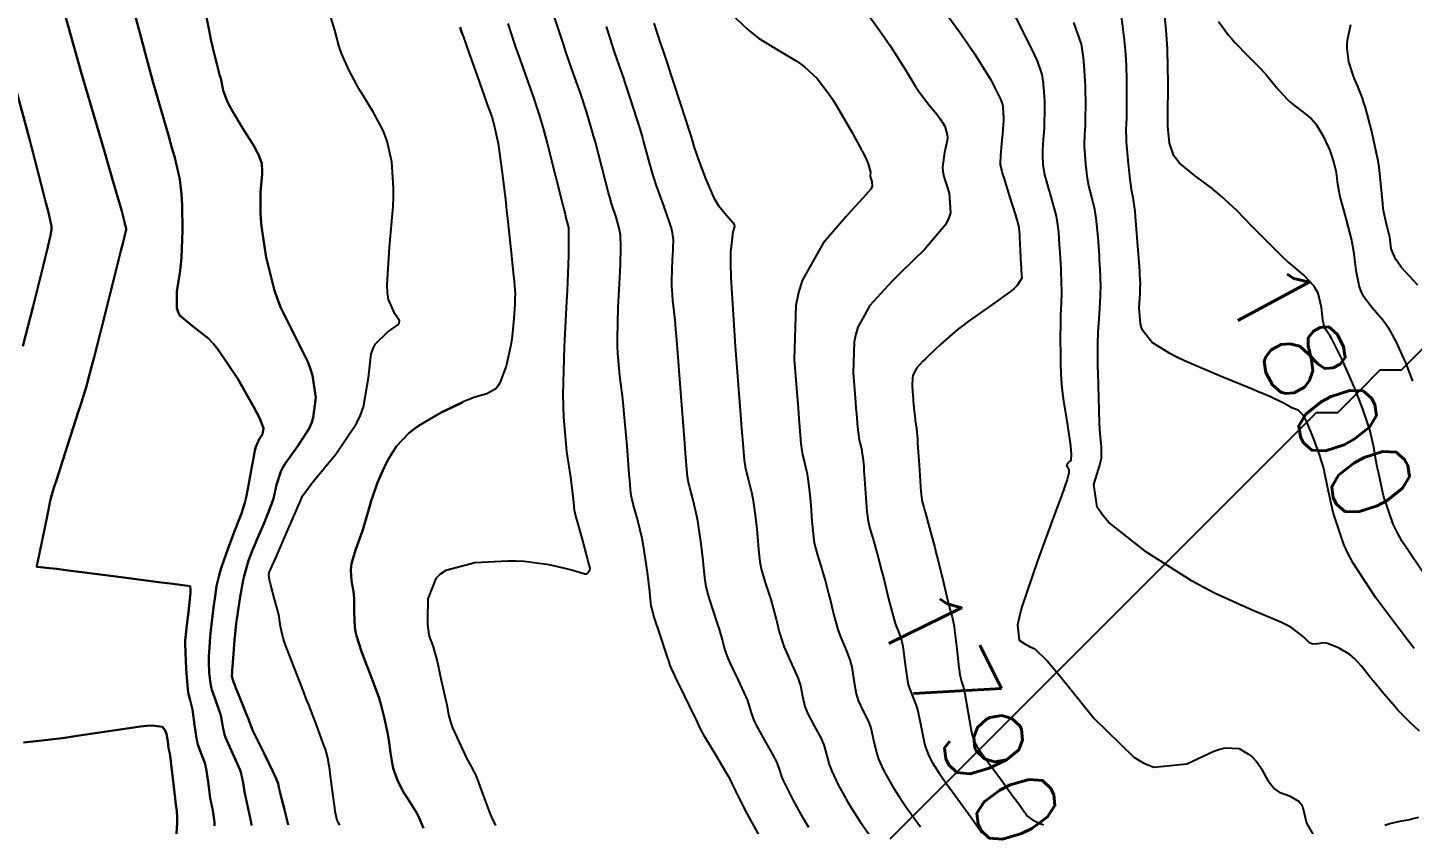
# Model space of a CAD drawing. Header units: metres. Extents: x 837117 to 838479, y 1189012 to 1191015.
# Drawn here: x 837854.5 to 837919.5, y 1189272.1 to 1189309.5 of the extents above; entities that cross this region are included whole.
import ezdxf

# ---------------------------------------------------------------- set-up
doc = ezdxf.new("R2010")
doc.units = ezdxf.units.M
doc.header["$LTSCALE"] = 0.3
for name, color, linetype in [('COTAS 10', 1, 'Continuous'), ('COTAS INT', 252, 'Continuous'), ('DRENAJE', 5, 'Continuous')]:
    doc.layers.add(name, color=color, linetype=linetype)
doc.styles.get("Standard").update_dxf_attribs({"font": 'simplex.shx'})

msp = doc.modelspace()

# ---------------------------------------------------------------- linework, layer by layer
at = {"layer": 'COTAS 10'}
for points in [[(837855.861, 1189311.559), (837857.025, 1189307.411), (837858.129, 1189303.65), (837858.354, 1189302.879), (837858.543, 1189302.225), (837858.935, 1189300.843), (837859.066, 1189300.343), (837859.091, 1189300.245), (837859.111, 1189300.166), (837859.144, 1189300.028), (837859.142, 1189300), (837859.141, 1189299.989), (837859.139, 1189299.978), (837859.131, 1189299.93), (837858.984, 1189299.337), (837858.895, 1189298.983), (837858.786, 1189298.546), (837858.216, 1189296.28), (837857.641, 1189293.999), (837857.527, 1189293.553), (837857.433, 1189293.187), (837857.26, 1189292.532), (837857.101, 1189292.043), (837857.016, 1189291.781), (837856.914, 1189291.464), (837856.397, 1189289.863), (837855.887, 1189288.274), (837855.789, 1189287.965), (837855.709, 1189287.712), (837855.577, 1189287.272), (837855.567, 1189287.205), (837855.564, 1189287.187), (837855.562, 1189287.169), (837855.555, 1189287.109), (837855.504, 1189286.847), (837855.475, 1189286.702), (837855.438, 1189286.526), (837855.25, 1189285.63), (837855, 1189284.439), (837854.954, 1189284.223), (837854.954, 1189284.207), (837854.953, 1189284.19), (837854.957, 1189284.175), (837854.96, 1189284.172), (837854.964, 1189284.171), (837854.982, 1189284.174), (837855.543, 1189284.111), (837855.888, 1189284.068), (837856.316, 1189284.015), (837858.547, 1189283.729), (837860.784, 1189283.44), (837861.215, 1189283.384), (837861.564, 1189283.338), (837862.148, 1189283.26), (837862.167, 1189283.069), (837862.162, 1189282.953), (837862.151, 1189282.809), (837862.073, 1189282.06), (837861.982, 1189281.289), (837861.964, 1189281.13), (837861.949, 1189280.996), (837861.919, 1189280.712), (837861.92, 1189280.43), (837861.924, 1189280.297), (837861.93, 1189280.141), (837861.965, 1189279.38), (837862.021, 1189278.599), (837862.039, 1189278.431), (837862.06, 1189278.283), (837862.144, 1189277.921), (837862.233, 1189277.604), (837862.255, 1189277.484), (837862.277, 1189277.351), (837862.349, 1189276.755), (837862.438, 1189276.131), (837862.471, 1189275.98), (837862.507, 1189275.839), (837862.668, 1189275.409), (837862.83, 1189274.981), (837862.867, 1189274.842), (837862.9, 1189274.694), (837862.994, 1189274.082), (837863.069, 1189273.468), (837863.092, 1189273.318), (837863.116, 1189273.177), (837863.208, 1189272.738), (837863.276, 1189272.308), (837863.284, 1189272.173), (837863.289, 1189272.03)], [(837863.289, 1189272.03), (837863.284, 1189272.173), (837863.276, 1189272.308), (837863.208, 1189272.738), (837863.116, 1189273.177), (837863.092, 1189273.318), (837863.069, 1189273.468), (837862.994, 1189274.082), (837862.9, 1189274.694), (837862.867, 1189274.842), (837862.83, 1189274.981), (837862.668, 1189275.409), (837862.507, 1189275.839), (837862.471, 1189275.98), (837862.438, 1189276.131), (837862.349, 1189276.755), (837862.277, 1189277.351), (837862.255, 1189277.484), (837862.233, 1189277.604), (837862.144, 1189277.921), (837862.06, 1189278.283), (837862.039, 1189278.431), (837862.021, 1189278.599), (837861.965, 1189279.38), (837861.93, 1189280.141), (837861.924, 1189280.297), (837861.92, 1189280.43), (837861.919, 1189280.712), (837861.949, 1189280.996), (837861.964, 1189281.13), (837861.982, 1189281.289), (837862.073, 1189282.06), (837862.151, 1189282.809), (837862.162, 1189282.953), (837862.167, 1189283.069), (837862.148, 1189283.26), (837861.564, 1189283.338), (837861.215, 1189283.384), (837860.784, 1189283.44), (837858.547, 1189283.729), (837856.316, 1189284.015), (837855.888, 1189284.068), (837855.543, 1189284.111), (837854.982, 1189284.174), (837854.964, 1189284.171), (837854.96, 1189284.172), (837854.957, 1189284.175), (837854.953, 1189284.19), (837854.954, 1189284.207), (837854.954, 1189284.223), (837855, 1189284.439), (837855.25, 1189285.63), (837855.438, 1189286.526), (837855.475, 1189286.702), (837855.504, 1189286.847), (837855.555, 1189287.109), (837855.562, 1189287.169), (837855.564, 1189287.187), (837855.567, 1189287.205), (837855.577, 1189287.272), (837855.709, 1189287.712), (837855.789, 1189287.965), (837855.887, 1189288.274), (837856.397, 1189289.863), (837856.914, 1189291.464), (837857.016, 1189291.781), (837857.101, 1189292.043), (837857.26, 1189292.532), (837857.433, 1189293.187), (837857.527, 1189293.553), (837857.641, 1189293.999), (837858.216, 1189296.28), (837858.786, 1189298.546), (837858.895, 1189298.983), (837858.984, 1189299.337), (837859.131, 1189299.93), (837859.139, 1189299.978), (837859.141, 1189299.989), (837859.142, 1189300), (837859.144, 1189300.028), (837859.111, 1189300.166), (837859.091, 1189300.245), (837859.066, 1189300.343), (837858.935, 1189300.843), (837858.543, 1189302.225), (837858.354, 1189302.879), (837858.129, 1189303.65), (837857.025, 1189307.411), (837855.861, 1189311.559)], [(837893.063, 1189311.309), (837894.426, 1189309.423), (837894.729, 1189308.988), (837895, 1189308.591), (837895.709, 1189307.474), (837896.184, 1189306.69), (837896.308, 1189306.503), (837896.428, 1189306.33), (837896.832, 1189305.812), (837897.176, 1189305.398), (837897.258, 1189305.29), (837897.334, 1189305.185), (837897.56, 1189304.828), (837897.671, 1189304.434), (837897.675, 1189304.305), (837897.667, 1189304.167), (837897.539, 1189303.598), (837897.449, 1189302.926), (837897.465, 1189302.724), (837897.498, 1189302.515), (837897.766, 1189301.699), (837897.823, 1189300.77), (837897.724, 1189300.489), (837897.574, 1189300.197), (837896.618, 1189299.06), (837895.443, 1189297.922), (837895.155, 1189297.63), (837894.884, 1189297.349), (837894.041, 1189296.42), (837893.473, 1189295.412), (837893.375, 1189295.081), (837893.303, 1189294.727), (837893.257, 1189293.264), (837893.363, 1189291.894), (837893.386, 1189291.6), (837893.407, 1189291.342), (837893.46, 1189290.719), (837893.501, 1189290.367), (837893.515, 1189290.28), (837893.529, 1189290.199), (837893.586, 1189289.943), (837893.642, 1189289.707), (837893.656, 1189289.637), (837893.669, 1189289.565), (837893.708, 1189289.291), (837893.749, 1189288.862), (837893.762, 1189288.693), (837893.776, 1189288.502), (837893.835, 1189287.627), (837893.889, 1189286.962), (837893.905, 1189286.755), (837893.927, 1189286.564), (837893.949, 1189286.396), (837894.038, 1189285.972), (837894.15, 1189285.612), (837894.188, 1189285.484), (837894.228, 1189285.343), (837894.398, 1189284.731), (837894.593, 1189283.992), (837894.649, 1189283.772), (837894.706, 1189283.544), (837894.921, 1189282.664), (837895.128, 1189281.859), (837895.181, 1189281.678), (837895.231, 1189281.517), (837895.397, 1189281.086), (837895.537, 1189280.666), (837895.571, 1189280.511), (837895.603, 1189280.34), (837895.703, 1189279.58), (837895.807, 1189278.824), (837895.842, 1189278.655), (837895.879, 1189278.503), (837896.035, 1189278.102), (837896.2, 1189277.716), (837896.243, 1189277.574), (837896.285, 1189277.417), (837896.425, 1189276.726), (837896.564, 1189276.028), (837896.605, 1189275.867), (837896.647, 1189275.72), (837896.808, 1189275.304), (837896.984, 1189274.983), (837897.088, 1189274.807), (837897.289, 1189274.494), (837897.569, 1189274.092), (837897.672, 1189273.948), (837897.786, 1189273.79), (837898.287, 1189273.099), (837898.791, 1189272.409), (837898.906, 1189272.25), (837899.009, 1189272.105), (837899.295, 1189271.699)], [(837920.071, 1189283.784), (837919.15, 1189285.16), (837919.015, 1189285.361), (837918.79, 1189285.769), (837918.595, 1189286.165), (837918.133, 1189287.495), (837917.898, 1189288.607), (837917.846, 1189288.866), (837917.799, 1189289.104), (837917.678, 1189289.786), (837917.546, 1189290.395), (837917.493, 1189290.587), (837917.433, 1189290.789), (837917.155, 1189291.604), (837916.808, 1189292.495), (837916.704, 1189292.746), (837916.596, 1189292.998), (837916.177, 1189293.923), (837915.798, 1189294.699), (837915.715, 1189294.858), (837915.641, 1189294.993), (837915.455, 1189295.275), (837915.345, 1189295.512), (837915.32, 1189295.618), (837915.297, 1189295.742), (837915.231, 1189296.334), (837915.071, 1189296.997), (837914.987, 1189297.165), (837914.887, 1189297.327), (837914.385, 1189297.856), (837913.784, 1189298.359), (837913.622, 1189298.503), (837913.461, 1189298.651), (837912.894, 1189299.202), (837912.307, 1189299.801), (837912.133, 1189299.979), (837911.953, 1189300.16), (837911.266, 1189300.858), (837910.52, 1189301.559), (837910.304, 1189301.743), (837910.133, 1189301.883), (837910.084, 1189301.922), (837909.256, 1189302.535), (837908.558, 1189303.121), (837908.42, 1189303.283), (837908.305, 1189303.446), (837908.092, 1189304.034), (837908.046, 1189304.516), (837908.037, 1189304.612), (837908.031, 1189304.691), (837908.022, 1189304.839), (837908.026, 1189305.137), (837908.027, 1189305.31), (837908.027, 1189305.523), (837908.03, 1189306.621), (837908.018, 1189307.863), (837908.009, 1189308.168), (837907.999, 1189308.455), (837907.943, 1189309.347), (837907.862, 1189310.154)], [(837877.048, 1189309.65), (837877.204, 1189309.172), (837877.369, 1189308.683), (837877.434, 1189308.495), (837877.508, 1189308.283), (837877.846, 1189307.328), (837878.19, 1189306.356), (837878.268, 1189306.134), (837878.337, 1189305.932), (837878.525, 1189305.374), (837878.726, 1189304.672), (837878.805, 1189304.38), (837878.893, 1189304.046), (837879.293, 1189302.484), (837879.667, 1189300.998), (837879.739, 1189300.711), (837879.797, 1189300.478), (837879.892, 1189300.085), (837879.897, 1189300.042), (837879.898, 1189300.03), (837879.9, 1189300.017), (837879.905, 1189299.968), (837879.906, 1189299.75), (837879.905, 1189299.631), (837879.903, 1189299.487), (837879.892, 1189298.752), (837879.853, 1189297.551), (837879.834, 1189297.112), (837879.812, 1189296.627), (837879.704, 1189294.492), (837879.64, 1189292.256), (837879.647, 1189291.707), (837879.664, 1189291.189), (837879.812, 1189289.574), (837879.991, 1189288.368), (837880.027, 1189288.107), (837880.058, 1189287.879), (837880.122, 1189287.321), (837880.144, 1189287.035), (837880.148, 1189286.979), (837880.152, 1189286.933), (837880.158, 1189286.849), (837880.215, 1189286.633), (837880.25, 1189286.504), (837880.293, 1189286.345), (837880.52, 1189285.521), (837880.749, 1189284.683), (837880.793, 1189284.515), (837880.83, 1189284.375), (837880.893, 1189284.102), (837880.887, 1189284.012), (837880.88, 1189283.988), (837880.87, 1189283.965), (837880.811, 1189283.882), (837880.721, 1189283.831), (837880.692, 1189283.827), (837880.66, 1189283.828), (837880.527, 1189283.869), (837880.202, 1189283.973), (837880.049, 1189284.013), (837879.869, 1189284.058), (837878.99, 1189284.262), (837877.812, 1189284.42), (837877.443, 1189284.436), (837877.056, 1189284.439), (837875.504, 1189284.352), (837874.149, 1189283.993), (837873.886, 1189283.825), (837873.672, 1189283.628), (837873.306, 1189282.67), (837873.285, 1189281.7), (837873.289, 1189281.495), (837873.297, 1189281.318), (837873.359, 1189280.911), (837873.442, 1189280.697), (837873.464, 1189280.642), (837873.484, 1189280.589), (837873.552, 1189280.415), (837873.648, 1189280.079), (837873.687, 1189279.924), (837873.731, 1189279.742), (837873.933, 1189278.862), (837874.129, 1189277.97), (837874.168, 1189277.78), (837874.201, 1189277.615), (837874.269, 1189277.225), (837874.359, 1189276.894), (837874.406, 1189276.766), (837874.463, 1189276.622), (837874.749, 1189275.971), (837875.051, 1189275.334), (837875.119, 1189275.199), (837875.179, 1189275.082), (837875.337, 1189274.807), (837875.489, 1189274.51), (837875.545, 1189274.378), (837875.607, 1189274.225), (837875.883, 1189273.494), (837876.164, 1189272.742), (837876.23, 1189272.576), (837876.291, 1189272.428), (837876.467, 1189272.045)], [(837874.923, 1189284.198), (837874.149, 1189283.993), (837873.886, 1189283.825), (837873.672, 1189283.628), (837873.306, 1189282.67), (837873.285, 1189281.7), (837873.289, 1189281.495), (837873.297, 1189281.318), (837873.359, 1189280.911), (837873.442, 1189280.697), (837873.464, 1189280.642), (837873.484, 1189280.589), (837873.552, 1189280.415), (837873.648, 1189280.079), (837873.687, 1189279.924), (837873.731, 1189279.742), (837873.933, 1189278.862), (837874.129, 1189277.97), (837874.168, 1189277.78), (837874.201, 1189277.615), (837874.269, 1189277.225), (837874.359, 1189276.894), (837874.406, 1189276.766), (837874.463, 1189276.622), (837874.749, 1189275.971), (837874.923, 1189275.603)]]:
    msp.add_lwpolyline(points, dxfattribs=at)
at = {"layer": 'COTAS INT'}
for points in [[(837896.372, 1189311.835), (837898.239, 1189309.259), (837898.63, 1189308.701), (837898.966, 1189308.211), (837899.722, 1189307.001), (837900.047, 1189306.355), (837900.111, 1189306.221), (837900.163, 1189306.106), (837900.256, 1189305.849), (837900.272, 1189305.721), (837900.276, 1189305.687), (837900.28, 1189305.654), (837900.292, 1189305.538), (837900.3, 1189305.41), (837900.301, 1189305.369), (837900.302, 1189305.325), (837900.304, 1189305.147), (837900.291, 1189304.856), (837900.283, 1189304.741), (837900.274, 1189304.611), (837900.222, 1189304.018), (837900.173, 1189303.445), (837900.164, 1189303.327), (837900.157, 1189303.227), (837900.153, 1189303.015), (837900.226, 1189302.73), (837900.269, 1189302.584), (837900.323, 1189302.409), (837900.596, 1189301.537), (837900.869, 1189300.668), (837900.922, 1189300.495), (837900.964, 1189300.352), (837901.035, 1189300.081), (837901.047, 1189299.869), (837901.053, 1189299.764), (837901.06, 1189299.637), (837901.094, 1189299.011), (837901.129, 1189298.349), (837901.137, 1189298.201), (837901.145, 1189298.068), (837901.164, 1189297.713), (837900.949, 1189297.357), (837900.809, 1189297.224), (837900.633, 1189297.075), (837899.707, 1189296.409), (837898.645, 1189295.668), (837898.384, 1189295.472), (837898.137, 1189295.279), (837897.363, 1189294.614), (837896.776, 1189294.053), (837896.646, 1189293.926), (837896.531, 1189293.811), (837896.237, 1189293.496), (837896.082, 1189293.221), (837896.055, 1189293.131), (837896.035, 1189293.035), (837896.023, 1189292.636), (837896.058, 1189292.193), (837896.069, 1189292.07), (837896.079, 1189291.945), (837896.121, 1189291.493), (837896.159, 1189291.113), (837896.168, 1189291.035), (837896.176, 1189290.969), (837896.199, 1189290.827), (837896.215, 1189290.759), (837896.219, 1189290.738), (837896.223, 1189290.718), (837896.234, 1189290.638), (837896.258, 1189290.328), (837896.269, 1189290.162), (837896.282, 1189289.962), (837896.348, 1189288.948), (837896.4, 1189288.203), (837896.419, 1189287.929), (837896.436, 1189287.725), (837896.451, 1189287.554), (837896.497, 1189287.221), (837896.574, 1189286.963), (837896.608, 1189286.84), (837896.648, 1189286.694), (837896.843, 1189285.984), (837897.083, 1189285.072), (837897.152, 1189284.8), (837897.223, 1189284.519), (837897.488, 1189283.433), (837897.717, 1189282.492), (837897.766, 1189282.303), (837897.808, 1189282.145), (837897.905, 1189281.832), (837897.97, 1189281.532), (837897.992, 1189281.382), (837898.015, 1189281.204), (837898.113, 1189280.317), (837898.213, 1189279.43), (837898.238, 1189279.251), (837898.262, 1189279.1), (837898.338, 1189278.797), (837898.426, 1189278.514), (837898.457, 1189278.376), (837898.49, 1189278.212), (837898.781, 1189276.595), (837898.815, 1189276.427), (837898.847, 1189276.285), (837898.938, 1189275.98), (837899.015, 1189275.838), (837899.038, 1189275.8), (837899.061, 1189275.761), (837899.149, 1189275.624), (837899.361, 1189275.326), (837899.463, 1189275.186), (837899.582, 1189275.021), (837900.167, 1189274.22), (837900.754, 1189273.417), (837900.875, 1189273.251), (837900.977, 1189273.11), (837901.197, 1189272.804), (837901.295, 1189272.666), (837901.322, 1189272.63), (837901.348, 1189272.596), (837901.441, 1189272.483), (837901.571, 1189272.373), (837901.621, 1189272.34), (837901.676, 1189272.307), (837901.927, 1189272.178), (837902.185, 1189272.069)], [(837862.746, 1189310.84), (837863.051, 1189309.247), (837863.124, 1189308.893), (837863.192, 1189308.576), (837863.397, 1189307.747), (837863.547, 1189307.203), (837863.582, 1189307.067), (837863.613, 1189306.936), (837863.699, 1189306.516), (837863.881, 1189306.01), (837863.972, 1189305.826), (837864.081, 1189305.623), (837864.623, 1189304.73), (837865.161, 1189303.86), (837865.267, 1189303.67), (837865.355, 1189303.503), (837865.517, 1189303.087), (837865.532, 1189302.717), (837865.528, 1189302.58), (837865.519, 1189302.427), (837865.456, 1189301.748), (837865.442, 1189300.803), (837865.465, 1189300.484), (837865.5, 1189300.138), (837865.722, 1189298.681), (837866.11, 1189297.126), (837866.249, 1189296.719), (837866.402, 1189296.323), (837867.069, 1189294.978), (837867.679, 1189293.76), (837867.796, 1189293.444), (837867.891, 1189293.137), (837868.047, 1189292.105), (837867.92, 1189291.161), (837867.837, 1189290.91), (837867.733, 1189290.663), (837867.186, 1189289.806), (837866.618, 1189289.026), (837866.502, 1189288.828), (837866.404, 1189288.637), (837866.198, 1189288.01), (837866.053, 1189287.379), (837865.992, 1189287.185), (837865.924, 1189286.983), (837865.603, 1189286.183), (837865.265, 1189285.4), (837865.185, 1189285.209), (837865.111, 1189285.028), (837864.893, 1189284.466), (837864.723, 1189283.907), (837864.679, 1189283.729), (837864.637, 1189283.539), (837864.498, 1189282.769), (837864.389, 1189282.044), (837864.365, 1189281.884), (837864.345, 1189281.741), (837864.295, 1189281.37), (837864.259, 1189281.018), (837864.247, 1189280.887), (837864.234, 1189280.741), (837864.179, 1189280.093), (837864.131, 1189279.477), (837864.123, 1189279.351), (837864.116, 1189279.245), (837864.108, 1189279.022), (837864.179, 1189278.783), (837864.222, 1189278.666), (837864.275, 1189278.528), (837864.55, 1189277.844), (837864.825, 1189277.17), (837864.878, 1189277.036), (837864.921, 1189276.926), (837864.992, 1189276.723), (837865.093, 1189276.486), (837865.155, 1189276.356), (837865.232, 1189276.197), (837865.631, 1189275.389), (837866.032, 1189274.573), (837866.109, 1189274.409), (837866.172, 1189274.273), (837866.277, 1189274.003), (837866.327, 1189273.759), (837866.355, 1189273.639), (837866.39, 1189273.495), (837866.567, 1189272.785), (837866.74, 1189272.066)], [(837866.74, 1189272.066), (837866.567, 1189272.785), (837866.39, 1189273.495), (837866.355, 1189273.639), (837866.327, 1189273.759), (837866.277, 1189274.003), (837866.172, 1189274.273), (837866.109, 1189274.409), (837866.032, 1189274.573), (837865.631, 1189275.389), (837865.232, 1189276.197), (837865.155, 1189276.356), (837865.093, 1189276.486), (837864.992, 1189276.723), (837864.921, 1189276.926), (837864.878, 1189277.036), (837864.825, 1189277.17), (837864.55, 1189277.844), (837864.275, 1189278.528), (837864.222, 1189278.666), (837864.179, 1189278.783), (837864.108, 1189279.022), (837864.116, 1189279.245), (837864.123, 1189279.351), (837864.131, 1189279.477), (837864.179, 1189280.093), (837864.234, 1189280.741), (837864.247, 1189280.887), (837864.259, 1189281.018), (837864.295, 1189281.37), (837864.345, 1189281.741), (837864.365, 1189281.884), (837864.389, 1189282.044), (837864.498, 1189282.769), (837864.637, 1189283.539), (837864.679, 1189283.729), (837864.723, 1189283.907), (837864.893, 1189284.466), (837865.111, 1189285.028), (837865.185, 1189285.209), (837865.265, 1189285.4), (837865.603, 1189286.183), (837865.924, 1189286.983), (837865.992, 1189287.185), (837866.053, 1189287.379), (837866.198, 1189288.01), (837866.404, 1189288.637), (837866.502, 1189288.828), (837866.618, 1189289.026), (837867.186, 1189289.806), (837867.733, 1189290.663), (837867.837, 1189290.91), (837867.92, 1189291.161), (837868.047, 1189292.105), (837867.891, 1189293.137), (837867.796, 1189293.444), (837867.679, 1189293.76), (837867.069, 1189294.978), (837866.402, 1189296.323), (837866.249, 1189296.719), (837866.11, 1189297.126), (837865.722, 1189298.681), (837865.5, 1189300.138), (837865.465, 1189300.484), (837865.442, 1189300.803), (837865.456, 1189301.748), (837865.519, 1189302.427), (837865.528, 1189302.58), (837865.532, 1189302.717), (837865.517, 1189303.087), (837865.355, 1189303.503), (837865.267, 1189303.67), (837865.161, 1189303.86), (837864.623, 1189304.73), (837864.081, 1189305.623), (837863.972, 1189305.826), (837863.881, 1189306.01), (837863.699, 1189306.516), (837863.613, 1189306.936), (837863.582, 1189307.067), (837863.547, 1189307.203), (837863.397, 1189307.747), (837863.192, 1189308.576), (837863.124, 1189308.893), (837863.051, 1189309.247), (837862.746, 1189310.84)], [(837859.549, 1189310.089), (837860.403, 1189306.927), (837861.147, 1189304.358), (837861.296, 1189303.822), (837861.422, 1189303.363), (837861.671, 1189302.337), (837861.744, 1189301.648), (837861.757, 1189301.4), (837861.768, 1189301.127), (837861.783, 1189299.937), (837861.742, 1189298.677), (837861.718, 1189298.361), (837861.687, 1189298.058), (837861.529, 1189297.08), (837861.517, 1189296.296), (837861.578, 1189296.115), (837861.668, 1189295.95), (837862.226, 1189295.484), (837863.008, 1189294.88), (837863.238, 1189294.628), (837863.474, 1189294.338), (837864.378, 1189292.987), (837865.136, 1189291.664), (837865.281, 1189291.392), (837865.398, 1189291.162), (837865.584, 1189290.675), (837865.556, 1189290.463), (837865.537, 1189290.406), (837865.514, 1189290.35), (837865.391, 1189290.158), (837865.234, 1189289.794), (837865.189, 1189289.63), (837865.144, 1189289.439), (837864.977, 1189288.522), (837864.81, 1189287.573), (837864.765, 1189287.362), (837864.72, 1189287.173), (837864.563, 1189286.677), (837864.37, 1189286.207), (837864.302, 1189286.034), (837864.229, 1189285.843), (837863.915, 1189285.001), (837863.618, 1189284.148), (837863.557, 1189283.951), (837863.503, 1189283.771), (837863.385, 1189283.259), (837863.319, 1189282.799), (837863.299, 1189282.651), (837863.279, 1189282.494), (837863.2, 1189281.852), (837863.126, 1189281.204), (837863.109, 1189281.043), (837863.094, 1189280.889), (837863.049, 1189280.402), (837863.026, 1189279.953), (837863.023, 1189279.824), (837863.023, 1189279.693), (837863.037, 1189279.201), (837863.1, 1189278.691), (837863.131, 1189278.549), (837863.167, 1189278.405), (837863.347, 1189277.883), (837863.529, 1189277.387), (837863.567, 1189277.26), (837863.599, 1189277.139), (837863.67, 1189276.739), (837863.766, 1189276.309), (837863.813, 1189276.168), (837863.869, 1189276.018), (837864.15, 1189275.399), (837864.431, 1189274.777), (837864.488, 1189274.626), (837864.536, 1189274.483), (837864.635, 1189274.043), (837864.698, 1189273.614), (837864.724, 1189273.478), (837864.753, 1189273.336), (837864.887, 1189272.762), (837865.008, 1189272.187), (837865.028, 1189272.044)], [(837865.028, 1189272.044), (837865.008, 1189272.187), (837864.887, 1189272.762), (837864.753, 1189273.336), (837864.724, 1189273.478), (837864.698, 1189273.614), (837864.635, 1189274.043), (837864.536, 1189274.483), (837864.488, 1189274.626), (837864.431, 1189274.777), (837864.15, 1189275.399), (837863.869, 1189276.018), (837863.813, 1189276.168), (837863.766, 1189276.309), (837863.67, 1189276.739), (837863.599, 1189277.139), (837863.567, 1189277.26), (837863.529, 1189277.387), (837863.347, 1189277.883), (837863.167, 1189278.405), (837863.131, 1189278.549), (837863.1, 1189278.691), (837863.037, 1189279.201), (837863.023, 1189279.693), (837863.023, 1189279.824), (837863.026, 1189279.953), (837863.049, 1189280.402), (837863.094, 1189280.889), (837863.109, 1189281.043), (837863.126, 1189281.204), (837863.2, 1189281.852), (837863.279, 1189282.494), (837863.299, 1189282.651), (837863.319, 1189282.799), (837863.385, 1189283.259), (837863.503, 1189283.771), (837863.557, 1189283.951), (837863.618, 1189284.148), (837863.915, 1189285.001), (837864.229, 1189285.843), (837864.302, 1189286.034), (837864.37, 1189286.207), (837864.563, 1189286.677), (837864.72, 1189287.173), (837864.765, 1189287.362), (837864.81, 1189287.573), (837864.977, 1189288.522), (837865.144, 1189289.439), (837865.189, 1189289.63), (837865.234, 1189289.794), (837865.391, 1189290.158), (837865.514, 1189290.35), (837865.537, 1189290.406), (837865.556, 1189290.463), (837865.584, 1189290.675), (837865.398, 1189291.162), (837865.281, 1189291.392), (837865.136, 1189291.664), (837864.378, 1189292.987), (837863.474, 1189294.338), (837863.238, 1189294.628), (837863.008, 1189294.88), (837862.226, 1189295.484), (837861.668, 1189295.95), (837861.578, 1189296.115), (837861.517, 1189296.296), (837861.529, 1189297.08), (837861.687, 1189298.058), (837861.718, 1189298.361), (837861.742, 1189298.677), (837861.783, 1189299.937), (837861.768, 1189301.127), (837861.757, 1189301.4), (837861.744, 1189301.648), (837861.671, 1189302.337), (837861.422, 1189303.363), (837861.296, 1189303.822), (837861.147, 1189304.358), (837860.403, 1189306.927), (837859.549, 1189310.089)], [(837869.178, 1189272.047), (837869.045, 1189272.27), (837868.976, 1189272.559), (837868.953, 1189272.697), (837868.929, 1189272.86), (837868.827, 1189273.656), (837868.725, 1189274.479), (837868.7, 1189274.659), (837868.677, 1189274.818), (837868.607, 1189275.219), (837868.491, 1189275.611), (837868.439, 1189275.763), (837868.379, 1189275.935), (837868.087, 1189276.714), (837867.71, 1189277.69), (837867.596, 1189277.985), (837867.476, 1189278.292), (837867.008, 1189279.489), (837866.61, 1189280.55), (837866.535, 1189280.77), (837866.475, 1189280.959), (837866.384, 1189281.375), (837866.347, 1189281.697), (837866.321, 1189281.827), (837866.288, 1189281.974), (837866.11, 1189282.652), (837865.933, 1189283.309), (837865.901, 1189283.442), (837865.875, 1189283.554), (837865.843, 1189283.786), (837865.856, 1189283.866), (837865.86, 1189283.883), (837865.862, 1189283.898), (837865.871, 1189283.931), (837865.994, 1189284.212), (837866.069, 1189284.383), (837866.161, 1189284.594), (837866.644, 1189285.689), (837867.127, 1189286.793), (837867.22, 1189287.008), (837867.295, 1189287.185), (837867.42, 1189287.499), (837867.665, 1189287.835), (837867.816, 1189288.026), (837868.003, 1189288.259), (837868.981, 1189289.454), (837869.954, 1189290.897), (837870.139, 1189291.286), (837870.286, 1189291.672), (837870.514, 1189293.028), (837870.643, 1189294.165), (837870.729, 1189294.412), (837870.837, 1189294.63), (837871.407, 1189295.173), (837871.894, 1189295.519), (837871.949, 1189295.613), (837871.969, 1189295.706), (837871.755, 1189296.034), (837871.449, 1189296.71), (837871.411, 1189297.021), (837871.394, 1189297.387), (837871.504, 1189299.159), (837871.669, 1189301.065), (837871.687, 1189301.516), (837871.693, 1189301.933), (837871.617, 1189303.162), (837871.391, 1189304.132), (837871.303, 1189304.387), (837871.204, 1189304.635), (837870.753, 1189305.482), (837870.258, 1189306.279), (837870.131, 1189306.496), (837870.007, 1189306.711), (837869.598, 1189307.475), (837869.263, 1189308.219), (837869.187, 1189308.422), (837869.118, 1189308.624), (837868.93, 1189309.343), (837868.679, 1189310.147)], [(837869.178, 1189272.047), (837869.045, 1189272.27), (837868.976, 1189272.559), (837868.953, 1189272.697), (837868.929, 1189272.86), (837868.827, 1189273.656), (837868.725, 1189274.479), (837868.7, 1189274.659), (837868.677, 1189274.818), (837868.607, 1189275.219), (837868.491, 1189275.611), (837868.439, 1189275.763), (837868.379, 1189275.935), (837868.087, 1189276.714), (837867.71, 1189277.69), (837867.596, 1189277.985), (837867.476, 1189278.292), (837867.008, 1189279.489), (837866.61, 1189280.55), (837866.535, 1189280.77), (837866.475, 1189280.959), (837866.384, 1189281.375), (837866.347, 1189281.697), (837866.321, 1189281.827), (837866.288, 1189281.974), (837866.11, 1189282.652), (837865.933, 1189283.309), (837865.901, 1189283.442), (837865.875, 1189283.554), (837865.843, 1189283.786), (837865.856, 1189283.866), (837865.86, 1189283.883), (837865.862, 1189283.898), (837865.871, 1189283.931), (837865.994, 1189284.212), (837866.069, 1189284.383), (837866.161, 1189284.594), (837866.644, 1189285.689), (837867.127, 1189286.793), (837867.22, 1189287.008), (837867.295, 1189287.185), (837867.42, 1189287.499), (837867.665, 1189287.835), (837867.816, 1189288.026), (837868.003, 1189288.259), (837868.981, 1189289.454), (837869.954, 1189290.897), (837870.139, 1189291.286), (837870.286, 1189291.672), (837870.514, 1189293.028), (837870.643, 1189294.165), (837870.729, 1189294.412), (837870.837, 1189294.63), (837871.407, 1189295.173), (837871.894, 1189295.519), (837871.949, 1189295.613), (837871.969, 1189295.706), (837871.755, 1189296.034), (837871.449, 1189296.71), (837871.411, 1189297.021), (837871.394, 1189297.387), (837871.504, 1189299.159), (837871.669, 1189301.065), (837871.687, 1189301.516), (837871.693, 1189301.933), (837871.617, 1189303.162), (837871.391, 1189304.132), (837871.303, 1189304.387), (837871.204, 1189304.635), (837870.753, 1189305.482), (837870.258, 1189306.279), (837870.131, 1189306.496), (837870.007, 1189306.711), (837869.598, 1189307.475), (837869.263, 1189308.219), (837869.187, 1189308.422), (837869.118, 1189308.624), (837868.93, 1189309.343), (837868.679, 1189310.147)], [(837887.474, 1189310.161), (837888.332, 1189309.348), (837888.576, 1189309.151), (837888.822, 1189308.967), (837889.737, 1189308.404), (837890.585, 1189307.905), (837890.789, 1189307.761), (837890.98, 1189307.615), (837891.562, 1189307.068), (837892.11, 1189306.349), (837892.28, 1189306.095), (837892.457, 1189305.817), (837893.166, 1189304.611), (837893.767, 1189303.487), (837893.878, 1189303.26), (837893.964, 1189303.069), (837894.074, 1189302.684), (837894.053, 1189302.525), (837894.057, 1189302.477), (837894.064, 1189302.427), (837894.128, 1189302.234), (837894.141, 1189302.014), (837894.118, 1189301.948), (837894.082, 1189301.879), (837893.856, 1189301.61), (837893.363, 1189301.089), (837893.16, 1189300.861), (837892.927, 1189300.597), (837891.845, 1189299.344), (837890.863, 1189297.602), (837890.695, 1189297.03), (837890.57, 1189296.42), (837890.492, 1189293.892), (837890.668, 1189291.595), (837890.704, 1189291.13), (837890.735, 1189290.739), (837890.8, 1189289.945), (837890.844, 1189289.62), (837890.862, 1189289.525), (837890.882, 1189289.428), (837890.972, 1189289.059), (837891.069, 1189288.654), (837891.092, 1189288.535), (837891.115, 1189288.413), (837891.182, 1189287.945), (837891.239, 1189287.396), (837891.255, 1189287.223), (837891.27, 1189287.041), (837891.322, 1189286.306), (837891.379, 1189285.722), (837891.392, 1189285.583), (837891.392, 1189285.58), (837891.418, 1189285.403), (837891.447, 1189285.237), (837891.578, 1189284.724), (837891.727, 1189284.262), (837891.768, 1189284.128), (837891.808, 1189283.992), (837891.954, 1189283.478), (837892.103, 1189282.912), (837892.146, 1189282.743), (837892.189, 1189282.569), (837892.354, 1189281.895), (837892.539, 1189281.225), (837892.596, 1189281.054), (837892.655, 1189280.888), (837892.889, 1189280.34), (837893.103, 1189279.801), (837893.15, 1189279.64), (837893.191, 1189279.476), (837893.293, 1189278.842), (837893.401, 1189278.218), (837893.445, 1189278.059), (837893.496, 1189277.906), (837893.732, 1189277.406), (837893.975, 1189276.917), (837894.03, 1189276.772), (837894.079, 1189276.622), (837894.215, 1189276.046), (837894.348, 1189275.462), (837894.396, 1189275.306), (837894.448, 1189275.154), (837894.678, 1189274.629), (837894.953, 1189274.127), (837895.033, 1189273.99), (837895.115, 1189273.853), (837895.428, 1189273.365), (837895.777, 1189272.859), (837895.881, 1189272.71), (837895.989, 1189272.558), (837896.408, 1189271.979)], [(837900.786, 1189310.136), (837901.596, 1189308.527), (837901.754, 1189308.192), (837901.884, 1189307.905), (837902.115, 1189307.265), (837902.156, 1189306.947), (837902.166, 1189306.862), (837902.175, 1189306.779), (837902.204, 1189306.49), (837902.224, 1189306.171), (837902.228, 1189306.068), (837902.231, 1189305.96), (837902.236, 1189305.515), (837902.225, 1189305.022), (837902.219, 1189304.883), (837902.212, 1189304.742), (837902.172, 1189304.223), (837902.141, 1189303.72), (837902.138, 1189303.589), (837902.138, 1189303.461), (837902.161, 1189303.031), (837902.241, 1189302.553), (837902.278, 1189302.395), (837902.321, 1189302.225), (837902.527, 1189301.521), (837902.733, 1189300.794), (837902.776, 1189300.61), (837902.812, 1189300.434), (837902.89, 1189299.859), (837902.929, 1189299.275), (837902.94, 1189299.093), (837902.951, 1189298.902), (837902.994, 1189298.138), (837903.023, 1189297.388), (837903.026, 1189297.206), (837903.027, 1189297.036), (837903.01, 1189296.514), (837902.985, 1189295.988), (837902.981, 1189295.816), (837902.978, 1189295.631), (837902.975, 1189294.865), (837902.98, 1189294.095), (837902.982, 1189293.908), (837902.985, 1189293.731), (837902.996, 1189293.187), (837903.048, 1189292.55), (837903.077, 1189292.315), (837903.112, 1189292.055), (837903.29, 1189290.905), (837903.451, 1189289.838), (837903.475, 1189289.63), (837903.491, 1189289.46), (837903.475, 1189289.162), (837903.405, 1189289.11), (837903.387, 1189289.095), (837903.37, 1189289.079), (837903.312, 1189289.02), (837903.276, 1189288.96), (837903.272, 1189288.943), (837903.271, 1189288.927), (837903.289, 1189288.869), (837903.323, 1189288.811), (837903.341, 1189288.779), (837903.371, 1189288.721), (837903.377, 1189288.616), (837903.37, 1189288.57), (837903.36, 1189288.517), (837903.296, 1189288.265), (837903.029, 1189287.498), (837902.891, 1189287.12), (837902.725, 1189286.671), (837901.897, 1189284.449), (837901.153, 1189282.241), (837901.04, 1189281.8), (837900.968, 1189281.433), (837901.045, 1189280.723), (837901.365, 1189280.522), (837901.447, 1189280.476), (837901.526, 1189280.434), (837901.784, 1189280.318), (837902.355, 1189279.764), (837902.632, 1189279.447), (837902.96, 1189279.058), (837904.57, 1189277.061), (837906.42, 1189275.237), (837906.898, 1189274.958), (837907.362, 1189274.776), (837908.917, 1189274.933), (837910.181, 1189275.525), (837910.462, 1189275.618), (837910.713, 1189275.679), (837911.372, 1189275.643), (837911.779, 1189275.407), (837911.871, 1189275.342), (837911.954, 1189275.278), (837912.182, 1189275.046), (837912.367, 1189274.769), (837912.423, 1189274.677), (837912.482, 1189274.577), (837912.715, 1189274.156), (837913.021, 1189273.76), (837913.127, 1189273.676), (837913.242, 1189273.602), (837913.731, 1189273.425), (837914.186, 1189273.165), (837914.279, 1189273.038), (837914.358, 1189272.888), (837914.525, 1189272.149), (837914.891, 1189271.521)], [(837919.571, 1189280.346), (837919.207, 1189280.827), (837919.03, 1189281.063), (837918.819, 1189281.342), (837917.781, 1189282.72), (837916.955, 1189283.976), (837916.709, 1189284.347), (837916.478, 1189284.783), (837916.274, 1189285.213), (837915.773, 1189286.716), (837915.514, 1189287.921), (837915.462, 1189288.164), (837915.42, 1189288.368), (837915.339, 1189288.774), (837915.25, 1189289.085), (837915.202, 1189289.228), (837915.144, 1189289.396), (837914.852, 1189290.207), (837914.524, 1189291), (837914.444, 1189291.156), (837914.369, 1189291.284), (837914.135, 1189291.519), (837913.91, 1189291.601), (837913.84, 1189291.633), (837913.767, 1189291.669), (837913.477, 1189291.832), (837912.836, 1189292.141), (837912.541, 1189292.268), (837912.195, 1189292.414), (837911.946, 1189292.516), (837910.524, 1189293.094), (837908.809, 1189293.825), (837908.436, 1189294.004), (837908.106, 1189294.173), (837907.283, 1189294.696), (837906.862, 1189295.221), (837906.787, 1189295.391), (837906.73, 1189295.571), (837906.67, 1189296.311), (837906.715, 1189296.981), (837906.723, 1189297.118), (837906.729, 1189297.233), (837906.736, 1189297.473), (837906.712, 1189297.832), (837906.699, 1189298.023), (837906.683, 1189298.254), (837906.601, 1189299.415), (837906.508, 1189300.598), (837906.484, 1189300.841), (837906.462, 1189301.048), (837906.39, 1189301.491), (837906.317, 1189301.857), (837906.295, 1189302.015), (837906.271, 1189302.198), (837906.177, 1189303.064), (837906.1, 1189303.929), (837906.087, 1189304.112), (837906.077, 1189304.27), (837906.072, 1189304.634), (837906.088, 1189305.005), (837906.091, 1189305.168), (837906.093, 1189305.356), (837906.098, 1189306.252), (837906.089, 1189307.229), (837906.082, 1189307.468), (837906.074, 1189307.693), (837906.03, 1189308.395), (837905.966, 1189309.029), (837905.945, 1189309.212), (837905.924, 1189309.398), (837905.833, 1189310.098)], [(837874.815, 1189309.472), (837874.871, 1189309.302), (837874.968, 1189309.006), (837875.078, 1189308.693), (837875.143, 1189308.511), (837875.222, 1189308.289), (837875.63, 1189307.145), (837876.04, 1189305.992), (837876.121, 1189305.764), (837876.188, 1189305.575), (837876.311, 1189305.223), (837876.356, 1189305.067), (837876.373, 1189305.003), (837876.393, 1189304.928), (837876.481, 1189304.582), (837876.593, 1189304.018), (837876.627, 1189303.806), (837876.662, 1189303.571), (837876.802, 1189302.52), (837876.952, 1189301.253), (837876.995, 1189300.881), (837877.038, 1189300.5), (837877.196, 1189299.049), (837877.325, 1189297.812), (837877.349, 1189297.567), (837877.369, 1189297.363), (837877.399, 1189296.978), (837877.389, 1189296.733), (837877.383, 1189296.618), (837877.377, 1189296.482), (837877.342, 1189295.82), (837877.259, 1189294.991), (837877.222, 1189294.751), (837877.178, 1189294.506), (837876.971, 1189293.579), (837876.682, 1189292.797), (837876.587, 1189292.643), (837876.486, 1189292.515), (837876.067, 1189292.279), (837875.459, 1189292.107), (837875.238, 1189292.02), (837874.995, 1189291.916), (837873.928, 1189291.4), (837872.868, 1189290.778), (837872.629, 1189290.607), (837872.414, 1189290.438), (837871.834, 1189289.832), (837871.437, 1189289.205), (837871.338, 1189289.022), (837871.244, 1189288.834), (837870.941, 1189288.122), (837870.699, 1189287.432), (837870.642, 1189287.258), (837870.59, 1189287.091), (837870.44, 1189286.552), (837870.288, 1189286.015), (837870.235, 1189285.851), (837870.177, 1189285.679), (837869.927, 1189284.999), (837869.725, 1189284.33), (837869.697, 1189284.164), (837869.681, 1189284.007), (837869.726, 1189283.511), (837869.819, 1189283.02), (837869.835, 1189282.866), (837869.846, 1189282.704), (837869.846, 1189282.052), (837869.88, 1189281.341), (837869.912, 1189281.14), (837869.954, 1189280.939), (837870.184, 1189280.2), (837870.459, 1189279.494), (837870.53, 1189279.314), (837870.597, 1189279.14), (837870.819, 1189278.565), (837871.013, 1189278.007), (837871.063, 1189277.843), (837871.111, 1189277.676), (837871.27, 1189277.041), (837871.403, 1189276.394), (837871.434, 1189276.219), (837871.463, 1189276.047), (837871.548, 1189275.44), (837871.644, 1189274.877), (837871.68, 1189274.731), (837871.719, 1189274.591), (837871.897, 1189274.12), (837872.115, 1189273.691), (837872.18, 1189273.575), (837872.247, 1189273.462), (837872.508, 1189273.064), (837872.764, 1189272.653), (837872.829, 1189272.531), (837872.891, 1189272.405), (837873.093, 1189271.92)], [(837874.923, 1189309.142), (837874.871, 1189309.302), (837874.815, 1189309.472)], [(837888.289, 1189272.602), (837887.85, 1189273.458), (837887.766, 1189273.625), (837887.698, 1189273.762), (837887.585, 1189274.007), (837887.463, 1189274.237), (837887.389, 1189274.366), (837887.298, 1189274.522), (837886.822, 1189275.319), (837886.348, 1189276.116), (837886.257, 1189276.272), (837886.183, 1189276.4), (837886.064, 1189276.63), (837885.954, 1189276.884), (837885.886, 1189277.028), (837885.802, 1189277.203), (837885.365, 1189278.101), (837884.925, 1189279.002), (837884.84, 1189279.179), (837884.771, 1189279.324), (837884.653, 1189279.588), (837884.639, 1189279.643), (837884.636, 1189279.658), (837884.632, 1189279.672), (837884.62, 1189279.718), (837884.548, 1189279.938), (837884.457, 1189280.211), (837884.199, 1189280.978), (837883.942, 1189281.76), (837883.892, 1189281.921), (837883.851, 1189282.056), (837883.782, 1189282.343), (837883.75, 1189282.66), (837883.733, 1189282.815), (837883.712, 1189282.999), (837883.604, 1189283.905), (837883.452, 1189284.956), (837883.403, 1189285.231), (837883.35, 1189285.498), (837883.133, 1189286.405), (837882.94, 1189287.116), (837882.903, 1189287.26), (837882.872, 1189287.38), (837882.819, 1189287.623), (837882.787, 1189288.019), (837882.77, 1189288.236), (837882.75, 1189288.5), (837882.647, 1189289.841), (837882.519, 1189291.345), (837882.482, 1189291.712), (837882.445, 1189292.056), (837882.307, 1189293.122), (837882.21, 1189294.177), (837882.199, 1189294.516), (837882.195, 1189294.874), (837882.236, 1189296.335), (837882.307, 1189297.735), (837882.322, 1189298.055), (837882.334, 1189298.346), (837882.36, 1189299.152), (837882.332, 1189299.741), (837882.311, 1189299.896), (837882.284, 1189300.047), (837882.138, 1189300.561), (837881.925, 1189301.213), (837881.855, 1189301.451), (837881.781, 1189301.714), (837881.477, 1189302.873), (837881.161, 1189304.084), (837881.08, 1189304.38), (837881.001, 1189304.659), (837880.739, 1189305.525), (837880.487, 1189306.29), (837880.414, 1189306.504), (837880.34, 1189306.72), (837880.063, 1189307.511), (837879.794, 1189308.278), (837879.725, 1189308.478), (837879.659, 1189308.674), (837879.44, 1189309.337), (837879.226, 1189309.997)], [(837888.859, 1189271.56), (837888.289, 1189272.602), (837887.85, 1189273.458), (837887.766, 1189273.625), (837887.698, 1189273.762), (837887.585, 1189274.007), (837887.463, 1189274.237), (837887.389, 1189274.366), (837887.298, 1189274.522), (837886.822, 1189275.319), (837886.348, 1189276.116), (837886.257, 1189276.272), (837886.183, 1189276.4), (837886.064, 1189276.63), (837885.954, 1189276.884), (837885.886, 1189277.028), (837885.802, 1189277.203), (837885.365, 1189278.101), (837884.925, 1189279.002), (837884.84, 1189279.179), (837884.771, 1189279.324), (837884.653, 1189279.588), (837884.639, 1189279.643), (837884.636, 1189279.658), (837884.632, 1189279.672), (837884.62, 1189279.718), (837884.548, 1189279.938), (837884.457, 1189280.211), (837884.199, 1189280.978), (837883.942, 1189281.76), (837883.892, 1189281.921), (837883.851, 1189282.056), (837883.782, 1189282.343), (837883.75, 1189282.66), (837883.733, 1189282.815), (837883.712, 1189282.999), (837883.604, 1189283.905), (837883.452, 1189284.956), (837883.403, 1189285.231), (837883.35, 1189285.498), (837883.133, 1189286.405), (837882.94, 1189287.116), (837882.903, 1189287.26), (837882.872, 1189287.38), (837882.819, 1189287.623), (837882.787, 1189288.019), (837882.77, 1189288.236), (837882.75, 1189288.5), (837882.647, 1189289.841), (837882.519, 1189291.345), (837882.482, 1189291.712), (837882.445, 1189292.056), (837882.307, 1189293.122), (837882.21, 1189294.177), (837882.199, 1189294.516), (837882.195, 1189294.874), (837882.236, 1189296.335), (837882.307, 1189297.735), (837882.322, 1189298.055), (837882.334, 1189298.346), (837882.36, 1189299.152), (837882.332, 1189299.741), (837882.311, 1189299.896), (837882.284, 1189300.047), (837882.138, 1189300.561), (837881.925, 1189301.213), (837881.855, 1189301.451), (837881.781, 1189301.714), (837881.477, 1189302.873), (837881.161, 1189304.084), (837881.08, 1189304.38), (837881.001, 1189304.659), (837880.739, 1189305.525), (837880.487, 1189306.29), (837880.414, 1189306.504), (837880.34, 1189306.72), (837880.063, 1189307.511), (837879.794, 1189308.278), (837879.725, 1189308.478), (837879.659, 1189308.674), (837879.44, 1189309.337), (837879.226, 1189309.997)], [(837891.169, 1189271.945), (837891.028, 1189272.18), (837890.89, 1189272.416), (837890.419, 1189273.278), (837890.05, 1189274.023), (837889.976, 1189274.185), (837889.914, 1189274.329), (837889.795, 1189274.687), (837889.668, 1189275.032), (837889.602, 1189275.168), (837889.523, 1189275.32), (837889.126, 1189276.014), (837888.731, 1189276.713), (837888.653, 1189276.868), (837888.589, 1189277.006), (837888.474, 1189277.367), (837888.366, 1189277.748), (837888.307, 1189277.899), (837888.236, 1189278.069), (837887.873, 1189278.848), (837887.502, 1189279.631), (837887.425, 1189279.804), (837887.36, 1189279.958), (837887.22, 1189280.357), (837887.156, 1189280.618), (837887.139, 1189280.686), (837887.122, 1189280.752), (837887.065, 1189280.972), (837886.968, 1189281.289), (837886.927, 1189281.417), (837886.88, 1189281.561), (837886.659, 1189282.226), (837886.443, 1189282.919), (837886.401, 1189283.081), (837886.365, 1189283.231), (837886.296, 1189283.664), (837886.257, 1189284.12), (837886.24, 1189284.284), (837886.221, 1189284.465), (837886.13, 1189285.252), (837886.006, 1189286.108), (837885.966, 1189286.332), (837885.923, 1189286.55), (837885.746, 1189287.29), (837885.587, 1189287.887), (837885.556, 1189288.015), (837885.53, 1189288.127), (837885.479, 1189288.397), (837885.423, 1189289.105), (837885.393, 1189289.493), (837885.356, 1189289.965), (837885.173, 1189292.362), (837884.98, 1189294.811), (837884.937, 1189295.316), (837884.899, 1189295.745), (837884.802, 1189296.67), (837884.757, 1189297.166), (837884.751, 1189297.324), (837884.749, 1189297.493), (837884.769, 1189298.179), (837884.802, 1189298.836), (837884.809, 1189298.986), (837884.815, 1189299.123), (837884.827, 1189299.501), (837884.757, 1189299.928), (837884.712, 1189300.095), (837884.655, 1189300.284), (837884.354, 1189301.142), (837884.016, 1189302.087), (837883.936, 1189302.33), (837883.861, 1189302.566), (837883.638, 1189303.352), (837883.421, 1189304.155), (837883.349, 1189304.402), (837883.272, 1189304.659), (837882.953, 1189305.676), (837882.636, 1189306.647), (837882.561, 1189306.875), (837882.49, 1189307.085), (837882.28, 1189307.694), (837882.08, 1189308.272), (837882.016, 1189308.462), (837881.949, 1189308.664), (837881.675, 1189309.502)], [(837883.911, 1189309.667), (837884.239, 1189308.654), (837884.308, 1189308.445), (837884.366, 1189308.266), (837884.497, 1189307.877), (837884.64, 1189307.449), (837884.707, 1189307.245), (837884.786, 1189307.004), (837885.167, 1189305.828), (837885.543, 1189304.659), (837885.618, 1189304.423), (837885.68, 1189304.226), (837885.8, 1189303.83), (837885.902, 1189303.518), (837885.954, 1189303.374), (837886.016, 1189303.204), (837886.323, 1189302.379), (837886.705, 1189301.511), (837886.813, 1189301.314), (837886.923, 1189301.135), (837887.332, 1189300.647), (837887.628, 1189300.306), (837887.667, 1189300.22), (837887.687, 1189300.138), (837887.603, 1189299.873), (837887.497, 1189298.906), (837887.503, 1189298.381), (837887.524, 1189297.745), (837887.726, 1189294.52), (837887.973, 1189291.296), (837888.022, 1189290.66), (837888.062, 1189290.136), (837888.139, 1189289.171), (837888.187, 1189288.873), (837888.209, 1189288.77), (837888.235, 1189288.657), (837888.359, 1189288.174), (837888.496, 1189287.602), (837888.529, 1189287.434), (837888.56, 1189287.261), (837888.656, 1189286.598), (837888.73, 1189285.93), (837888.747, 1189285.754), (837888.763, 1189285.581), (837888.809, 1189284.985), (837888.878, 1189284.405), (837888.909, 1189284.242), (837888.945, 1189284.078), (837889.118, 1189283.475), (837889.304, 1189282.912), (837889.347, 1189282.773), (837889.388, 1189282.641), (837889.509, 1189282.225), (837889.613, 1189281.832), (837889.642, 1189281.715), (837889.673, 1189281.594), (837889.787, 1189281.126), (837889.949, 1189280.591), (837890.01, 1189280.429), (837890.078, 1189280.259), (837890.381, 1189279.594), (837890.67, 1189278.935), (837890.729, 1189278.77), (837890.779, 1189278.612)], [(837883.911, 1189309.667), (837884.239, 1189308.654), (837884.308, 1189308.445), (837884.366, 1189308.266), (837884.497, 1189307.877), (837884.64, 1189307.449), (837884.707, 1189307.245), (837884.786, 1189307.004), (837885.167, 1189305.828), (837885.543, 1189304.659), (837885.618, 1189304.423), (837885.68, 1189304.226), (837885.8, 1189303.83), (837885.902, 1189303.518), (837885.954, 1189303.374), (837886.016, 1189303.204), (837886.323, 1189302.379), (837886.705, 1189301.511), (837886.813, 1189301.314), (837886.923, 1189301.135), (837887.332, 1189300.647), (837887.628, 1189300.306), (837887.667, 1189300.22), (837887.687, 1189300.138), (837887.603, 1189299.873), (837887.497, 1189298.906), (837887.503, 1189298.381), (837887.524, 1189297.745), (837887.726, 1189294.52), (837887.973, 1189291.296), (837888.022, 1189290.66), (837888.062, 1189290.136), (837888.139, 1189289.171), (837888.187, 1189288.873), (837888.209, 1189288.77), (837888.235, 1189288.657), (837888.359, 1189288.174), (837888.496, 1189287.602), (837888.529, 1189287.434), (837888.56, 1189287.261), (837888.656, 1189286.598), (837888.73, 1189285.93), (837888.747, 1189285.754), (837888.763, 1189285.581), (837888.809, 1189284.985), (837888.878, 1189284.405), (837888.909, 1189284.242), (837888.945, 1189284.078), (837889.118, 1189283.475), (837889.304, 1189282.912), (837889.347, 1189282.773), (837889.388, 1189282.641), (837889.509, 1189282.225), (837889.613, 1189281.832), (837889.642, 1189281.715), (837889.673, 1189281.594), (837889.787, 1189281.126), (837889.949, 1189280.591), (837890.01, 1189280.429), (837890.078, 1189280.259), (837890.381, 1189279.594), (837890.67, 1189278.935), (837890.729, 1189278.77), (837890.779, 1189278.612), (837890.884, 1189278.105), (837890.995, 1189277.612), (837891.049, 1189277.463), (837891.113, 1189277.309), (837891.429, 1189276.71), (837891.749, 1189276.119), (837891.816, 1189275.97), (837891.874, 1189275.827), (837892.005, 1189275.367), (837892.131, 1189274.895), (837892.186, 1189274.746), (837892.249, 1189274.589), (837892.549, 1189273.953), (837892.921, 1189273.271), (837893.031, 1189273.085), (837893.142, 1189272.899), (837893.568, 1189272.236), (837893.984, 1189271.625)], [(837919.821, 1189276.467), (837919.413, 1189276.849), (837918.953, 1189277.308), (837918.818, 1189277.451), (837918.68, 1189277.602), (837918.156, 1189278.207), (837917.664, 1189278.804), (837917.547, 1189278.95), (837917.438, 1189279.088), (837917.113, 1189279.515), (837916.785, 1189279.87), (837916.674, 1189279.963), (837916.555, 1189280.052), (837916.053, 1189280.355), (837915.56, 1189280.562), (837915.447, 1189280.591), (837915.343, 1189280.607), (837915.055, 1189280.566), (837914.818, 1189280.542), (837914.747, 1189280.57), (837914.674, 1189280.612), (837914.392, 1189280.891), (837913.841, 1189281.309), (837913.598, 1189281.441), (837913.317, 1189281.579), (837911.975, 1189282.132), (837910.243, 1189282.912), (837909.716, 1189283.193), (837909.167, 1189283.502), (837907.013, 1189284.852), (837905.242, 1189286.272), (837904.934, 1189286.626), (837904.707, 1189286.962), (837904.547, 1189288.031), (837904.821, 1189288.883), (837904.867, 1189289.083), (837904.901, 1189289.267), (837904.914, 1189289.798), (837904.849, 1189290.411), (837904.834, 1189290.646), (837904.82, 1189290.909), (837904.777, 1189292.095), (837904.748, 1189293.271), (837904.743, 1189293.528), (837904.738, 1189293.755), (837904.73, 1189294.328), (837904.741, 1189294.817), (837904.749, 1189294.991), (837904.759, 1189295.182), (837904.812, 1189296.013), (837904.86, 1189296.861), (837904.868, 1189297.062), (837904.872, 1189297.249), (837904.865, 1189297.805), (837904.832, 1189298.367), (837904.819, 1189298.558), (837904.806, 1189298.764), (837904.746, 1189299.637), (837904.66, 1189300.516), (837904.63, 1189300.726), (837904.598, 1189300.921), (837904.458, 1189301.506), (837904.319, 1189302.041), (837904.286, 1189302.205), (837904.256, 1189302.375), (837904.169, 1189303.048), (837904.119, 1189303.695), (837904.112, 1189303.85), (837904.109, 1189303.995), (837904.122, 1189304.428), (837904.15, 1189304.874), (837904.155, 1189305.025), (837904.159, 1189305.189), (837904.167, 1189305.884), (837904.16, 1189306.594), (837904.155, 1189306.768), (837904.149, 1189306.932), (837904.117, 1189307.443), (837904.071, 1189307.904), (837904.056, 1189308.037), (837904.04, 1189308.173), (837903.974, 1189308.682), (837903.605, 1189309.704)], [(837910.392, 1189309.75), (837910.87, 1189309.11), (837911.016, 1189308.934), (837911.168, 1189308.76), (837911.767, 1189308.139), (837912.365, 1189307.534), (837912.517, 1189307.37), (837912.663, 1189307.208), (837913.14, 1189306.636), (837913.585, 1189306.127), (837913.711, 1189306.005), (837913.839, 1189305.891), (837914.307, 1189305.545), (837914.749, 1189305.191), (837914.858, 1189305.071), (837914.963, 1189304.943), (837915.296, 1189304.401), (837915.557, 1189303.837), (837915.616, 1189303.694), (837915.668, 1189303.557), (837915.811, 1189303.111), (837915.898, 1189302.726), (837915.916, 1189302.628), (837915.931, 1189302.533), (837915.965, 1189302.221), (837916.038, 1189301.781), (837916.078, 1189301.606), (837916.127, 1189301.408), (837916.375, 1189300.5), (837916.632, 1189299.484), (837916.686, 1189299.218), (837916.733, 1189298.958), (837916.841, 1189298.077), (837916.995, 1189297.299), (837917.071, 1189297.104), (837917.161, 1189296.919), (837917.604, 1189296.325), (837918.105, 1189295.751), (837918.23, 1189295.578), (837918.35, 1189295.399), (837918.734, 1189294.703), (837919.064, 1189293.975), (837919.149, 1189293.777), (837919.231, 1189293.579), (837919.504, 1189292.878)], [(837919.754, 1189297.375), (837918.984, 1189298.213), (837918.835, 1189298.407), (837918.713, 1189298.585), (837918.504, 1189299.089), (837918.452, 1189299.507), (837918.43, 1189299.629), (837918.405, 1189299.755), (837918.283, 1189300.237), (837918.157, 1189300.81), (837918.129, 1189300.994), (837918.103, 1189301.188), (837918.035, 1189301.983), (837917.934, 1189302.919), (837917.888, 1189303.203), (837917.833, 1189303.498), (837917.572, 1189304.653), (837917.287, 1189305.706), (837917.218, 1189305.937), (837917.152, 1189306.142), (837916.952, 1189306.663), (837916.78, 1189307.058), (837916.733, 1189307.184), (837916.685, 1189307.317), (837916.515, 1189307.856), (837916.427, 1189308.482), (837916.431, 1189308.669), (837916.448, 1189308.862), (837916.61, 1189309.61)], [(837853.759, 1189307.36), (837854.587, 1189304.283), (837855.252, 1189301.741), (837855.379, 1189301.246), (837855.482, 1189300.843), (837855.648, 1189300.14), (837855.641, 1189299.998), (837855.635, 1189299.946), (837855.627, 1189299.89), (837855.583, 1189299.645), (837855.427, 1189298.979), (837855.348, 1189298.656), (837855.254, 1189298.275), (837854.785, 1189296.399), (837854.305, 1189294.513)], [(837854.305, 1189294.513), (837854.785, 1189296.399), (837855.254, 1189298.275), (837855.348, 1189298.656), (837855.427, 1189298.979), (837855.583, 1189299.645), (837855.627, 1189299.89), (837855.635, 1189299.946), (837855.641, 1189299.998), (837855.648, 1189300.14), (837855.482, 1189300.843), (837855.379, 1189301.246), (837855.252, 1189301.741), (837854.587, 1189304.283), (837853.759, 1189307.36)], [(837873.093, 1189271.92), (837872.891, 1189272.405), (837872.829, 1189272.531), (837872.764, 1189272.653), (837872.508, 1189273.064), (837872.247, 1189273.462), (837872.18, 1189273.575), (837872.115, 1189273.691), (837871.897, 1189274.12), (837871.719, 1189274.591), (837871.68, 1189274.731), (837871.644, 1189274.877), (837871.548, 1189275.44), (837871.463, 1189276.047), (837871.434, 1189276.219), (837871.403, 1189276.394), (837871.27, 1189277.041), (837871.111, 1189277.676), (837871.063, 1189277.843), (837871.013, 1189278.007), (837870.819, 1189278.565), (837870.597, 1189279.14), (837870.53, 1189279.314), (837870.459, 1189279.494), (837870.184, 1189280.2), (837869.954, 1189280.939), (837869.912, 1189281.14), (837869.88, 1189281.341), (837869.846, 1189282.052), (837869.846, 1189282.704), (837869.835, 1189282.866), (837869.819, 1189283.02), (837869.726, 1189283.511), (837869.681, 1189284.007), (837869.697, 1189284.164), (837869.725, 1189284.33), (837869.927, 1189284.999), (837870.177, 1189285.679), (837870.235, 1189285.851), (837870.288, 1189286.015), (837870.44, 1189286.552), (837870.59, 1189287.091), (837870.642, 1189287.258), (837870.699, 1189287.432), (837870.941, 1189288.122), (837871.244, 1189288.834), (837871.338, 1189289.022), (837871.437, 1189289.205), (837871.834, 1189289.832), (837872.414, 1189290.438), (837872.629, 1189290.607), (837872.868, 1189290.778), (837873.928, 1189291.4), (837874.923, 1189291.881)], [(837854.321, 1189275.927), (837855.053, 1189276.003), (837856.025, 1189276.12), (837856.365, 1189276.167), (837856.736, 1189276.221), (837858.335, 1189276.47), (837859.815, 1189276.678), (837860.112, 1189276.706), (837860.359, 1189276.722), (837860.844, 1189276.673), (837860.983, 1189276.489), (837861.013, 1189276.42), (837861.039, 1189276.342), (837861.102, 1189275.997), (837861.138, 1189275.667), (837861.148, 1189275.599), (837861.157, 1189275.541), (837861.187, 1189275.418), (837861.229, 1189275.185), (837861.246, 1189275.058), (837861.265, 1189274.904), (837861.352, 1189274.122), (837861.441, 1189273.322), (837861.461, 1189273.158), (837861.479, 1189273.017), (837861.528, 1189272.714), (837861.544, 1189272.43), (837861.541, 1189272.301), (837861.535, 1189272.151), (837861.487, 1189271.427)], [(837861.487, 1189271.427), (837861.535, 1189272.151), (837861.541, 1189272.301), (837861.544, 1189272.43), (837861.528, 1189272.714), (837861.479, 1189273.017), (837861.461, 1189273.158), (837861.441, 1189273.322), (837861.352, 1189274.122), (837861.265, 1189274.904), (837861.246, 1189275.058), (837861.229, 1189275.185), (837861.187, 1189275.418), (837861.157, 1189275.541), (837861.148, 1189275.599), (837861.138, 1189275.667), (837861.102, 1189275.997), (837861.039, 1189276.342), (837861.013, 1189276.42), (837860.983, 1189276.489), (837860.844, 1189276.673), (837860.359, 1189276.722), (837860.112, 1189276.706), (837859.815, 1189276.678), (837858.335, 1189276.47), (837856.736, 1189276.221), (837856.365, 1189276.167), (837856.025, 1189276.12), (837855.053, 1189276.003), (837854.321, 1189275.927)], [(837918.202, 1189272.062), (837918.441, 1189272.126), (837918.987, 1189272.251), (837919.294, 1189272.304), (837919.382, 1189272.323), (837919.471, 1189272.345), (837919.802, 1189272.437)]]:
    msp.add_lwpolyline(points, dxfattribs=at)
at = {"layer": 'DRENAJE'}
msp.add_polyline3d([(837919.974, 1189294.39, 0), (837918.974, 1189293.391, 0), (837917.974, 1189293.391, 0), (837916.975, 1189292.391, 0), (837915.975, 1189291.391, 0), (837914.975, 1189291.391, 0), (837913.976, 1189290.392, 0), (837912.976, 1189289.392, 0), (837911.976, 1189288.392, 0), (837910.977, 1189287.393, 0), (837909.977, 1189286.393, 0), (837908.977, 1189285.393, 0), (837907.978, 1189284.394, 0), (837906.978, 1189283.394, 0), (837905.978, 1189282.394, 0), (837904.979, 1189281.395, 0), (837903.979, 1189280.395, 0), (837902.979, 1189279.395, 0), (837901.98, 1189278.396, 0), (837900.98, 1189277.396, 0), (837899.98, 1189276.396, 0), (837898.981, 1189275.397, 0), (837897.981, 1189274.397, 0), (837896.981, 1189273.397, 0), (837895.982, 1189272.398, 0), (837894.982, 1189271.398, 0)], dxfattribs=at)

# ---------------------------------------------------------------- texts
at = {"layer": 'COTAS 10', "char_height": 3.8, "attachment_point": 7}
for s, insert, rotation in [('1800', (837910.449, 1189297.292), 298.34494), ('1790', (837894.135, 1189282.176), 296.30165), ('1790', (837894.135, 1189282.176), 296.30165)]:
    msp.add_mtext(s, dxfattribs=dict(at, insert=insert, rotation=rotation))

doc.saveas('drawing.dxf')
